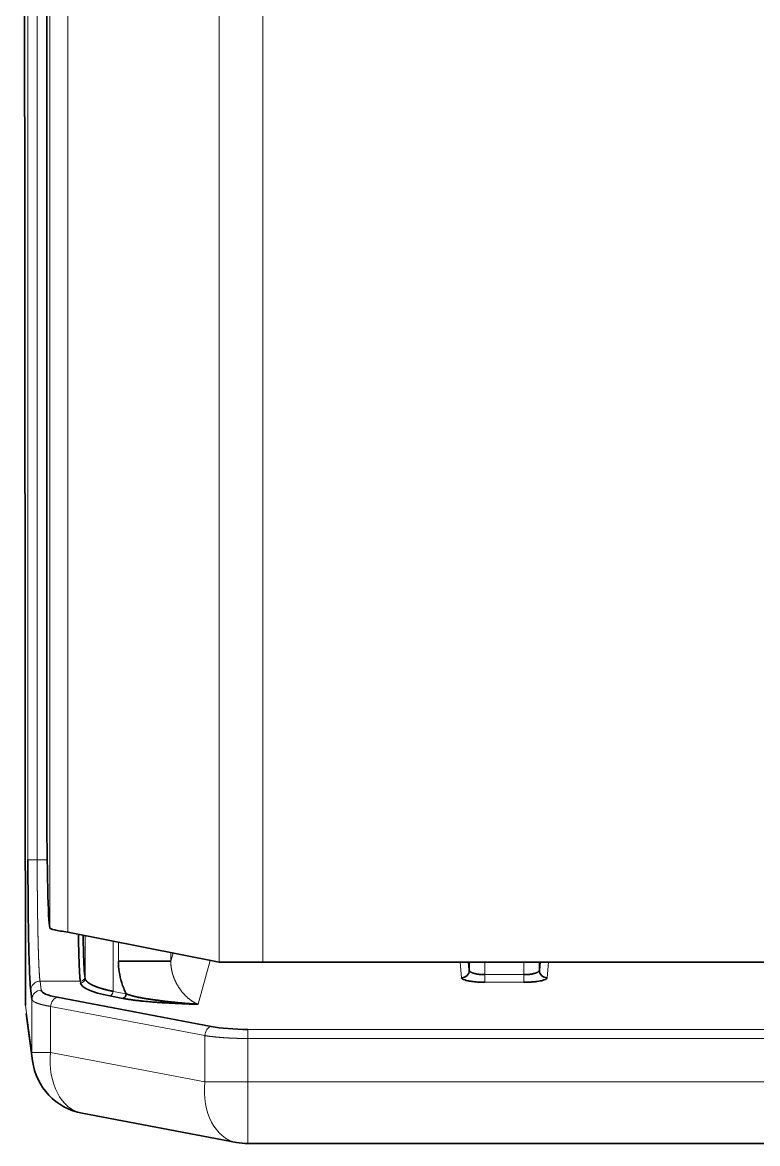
# Model space of a CAD drawing. Header units: inches. Extents: x -1096 to 3103, y -191 to 3207.
# Drawn here: x 1746.36 to 1770.16, y 1488.57 to 1524.86 of the extents above; entities that cross this region are included whole.
import ezdxf

# ---------------------------------------------------------------- set-up
doc = ezdxf.new("R2010")
doc.units = ezdxf.units.IN

msp = doc.modelspace()

# ---------------------------------------------------------------- linework, layer by layer
at = {"lineweight": 13}
for p, q in [((1752.728545, 1670.140586), (1752.728545, 1494.440586)), ((1754.142758, 1670.140586), (1754.142758, 1494.440586)), ((1747.832553, 1669.167484), (1747.832553, 1495.413688)), ((1747.247242, 1669.030787), (1747.247242, 1495.550385)), ((1746.540929, 1664.246018), (1746.54093, 1497.748172)), ((1746.840826, 1497.748172), (1746.840826, 1664.246018)), ((1747.165542, 1497.748172), (1746.840826, 1497.748172)), ((1748.391503, 1495.302881), (1748.391503, 1493.91754)), ((1749.297104, 1493.494978), (1749.297104, 1495.123729)), ((1749.470139, 1495.090308), (1749.470139, 1494.467896)), ((1751.166559, 1494.467896), (1751.166559, 1494.752041)), ((1751.166559, 1494.467896), (1751.239022, 1494.736662)), ((1752.438049, 1494.498309), (1752.054366, 1493.075227)), ((1760.535191, 1494.44059), (1760.580794, 1493.932728)), ((1761.330684, 1494.440664), (1761.33068, 1494.034894)), ((1762.597982, 1494.034894), (1762.597961, 1494.440616)), ((1763.393474, 1494.440597), (1763.347868, 1493.932728)), ((1746.931941, 1493.821663), (1748.234634, 1493.821663)), ((1746.971268, 1493.529738), (1746.931941, 1493.821663)), ((1748.234635, 1493.821663), (1748.241555, 1493.770296)), ((1748.384584, 1493.968907), (1748.391503, 1493.91754)), ((1762.597982, 1494.034894), (1761.33068, 1494.034894)), ((1761.33068, 1493.789487), (1761.33068, 1494.034894)), ((1762.597982, 1494.034894), (1762.597982, 1493.789487)), ((1749.297104, 1493.494978), (1749.720273, 1493.414848)), ((1761.33068, 1493.789487), (1762.597982, 1493.789487)), ((1746.67137, 1493.235249), (1746.67137, 1491.512081)), ((1746.465404, 1493.040985), (1746.67137, 1491.512081)), ((1747.275104, 1491.512081), (1747.275104, 1493.0072)), ((1752.267269, 1492.061899), (1747.275104, 1493.0072)), ((1752.267269, 1492.061899), (1752.267269, 1490.56678)), ((1784.265812, 1492.26264), (1753.66285, 1492.26264)), ((1753.66285, 1491.968152), (1753.66285, 1492.26264)), ((1753.66285, 1490.56678), (1753.66285, 1491.968152)), ((1753.66285, 1491.968152), (1784.265812, 1491.968152)), ((1747.275104, 1491.512081), (1746.67137, 1491.512081)), ((1747.275104, 1491.512081), (1752.267269, 1490.56678)), ((1753.66285, 1490.56678), (1752.267269, 1490.56678)), ((1753.66285, 1490.56678), (1753.66285, 1488.56678)), ((1784.265812, 1490.56678), (1753.66285, 1490.56678))]:
    msp.add_line(p, q, dxfattribs=at)
at = {"lineweight": 35}
for p, q in [((1747.151322, 1664.501036), (1747.151322, 1500.080136)), ((1747.247242, 1495.550385), (1747.235827, 1495.62393)), ((1752.728545, 1494.440586), (1747.832553, 1495.413688)), ((1754.142758, 1494.440586), (1752.728545, 1494.440586)), ((1754.142758, 1494.440586), (1783.785904, 1494.440586)), ((1760.807188, 1494.44059), (1760.830756, 1494.178134)), ((1760.830756, 1494.178134), (1760.830756, 1494.440633)), ((1763.097906, 1494.178134), (1763.097906, 1494.440655)), ((1763.097906, 1494.178134), (1763.121476, 1494.440605)), ((1746.67137, 1493.235249), (1746.632044, 1493.527176)), ((1747.484441, 1493.301688), (1752.476606, 1492.356387)), ((1749.615221, 1493.267677), (1749.192435, 1493.347734)), ((1746.482624, 1492.773967), (1746.68859, 1491.245063)), ((1748.298584, 1489.547001), (1753.290748, 1488.6017)), ((1753.66285, 1488.56678), (1784.265812, 1488.56678))]:
    msp.add_line(p, q, dxfattribs=at)
for centre, start, end in [((1748.670685, 1491.512081), 187.672404, 259.277599), ((1753.66285, 1490.56678), 259.277599, 270)]:
    msp.add_arc(centre, 2, start, end, dxfattribs=at)
for centre, major_axis, ratio, start_param, end_param in [((3905.74459, 4338.313961), (0, -82536.86896511076), 0.026177, 4.745515795968976, 4.74686856330832), ((1747.249489, 1500.080136), (0, -4.500000000000001), 0.021815, 4.712388980384702, 6.143558967020057), ((1760.580794, 1494.178134), (-0.2489980834939553, -0.02235966047008016), 0.981483, 1.482887743343162, 3.050353987845789), ((1763.347868, 1494.178134), (-0.2489980834939549, 0.02235966047008589), 0.981483, 0.0912386657426461, 1.658704910244115), ((1748.72072, 1493.53802), (1.749990673571997, 0), 0.190809, 3.166400932817925, 3.927921149690746), ((1751.483186, 1493.785644), (-3.242628552534752, 0), 0.190809, 0.0248081298723913, 0.7863286483566981), ((1749.615221, 1493.414921), (-0.02790761506547369, -0.147381019881657), 0.691459, 0.2672979347147155, 1.700605551500629), ((1753.666523, 1492.584454), (1.686582341346031, 0), 0.190809, 3.929233007179133, 4.710211195206775)]:
    msp.add_ellipse(centre, major_axis=major_axis, ratio=ratio, start_param=start_param, end_param=end_param, dxfattribs=at)
at = {"lineweight": 13}
for centre, major_axis, ratio, start_param, end_param in [((1748.241555, 1493.91754), (-0.1486571427594338, -0.02002633033287243), 0.981303, 1.43936230019212, 3.005163809054937), ((1746.971268, 1493.235249), (0.2973142855188668, 0.04005266066575003), 0.981303, 1.4393623001065, 3.005163809056314), ((1749.192435, 1493.494978), (0.02790761506547144, 0.1473810198816574), 0.691459, 3.408890588285015, 4.842580910005854), ((1747.484441, 1493.0072), (-0.05581523013094737, -0.2947620397633139), 0.691459, 3.408890588304372, 4.842580836114432), ((1752.476606, 1492.061899), (0.05581523013094287, 0.2947620397633148), 0.691459, 0.2672979346962784, 1.700988256418991), ((1748.670685, 1491.512081), (1.982095236792446, 0.2670177377716669), 0.981303, 3.005163809049673, 3.141592851683996), ((1748.670685, 1491.512081), (0.3721015342062858, 1.965080265088764), 0.691459, 1.700988256417127, 3.141577187389219), ((1753.66285, 1490.56678), (0.3721015342062858, 1.965080265088764), 0.691459, 1.700988256419555, 3.141577187390566)]:
    msp.add_ellipse(centre, major_axis=major_axis, ratio=ratio, start_param=start_param, end_param=end_param, dxfattribs=at)
at = {"lineweight": 35}
msp.add_open_spline([(1746.54092990026, 1497.748171996018), (1746.54094208231, 1497.349833041618), (1746.54368631193, 1496.581990185918), (1746.55628848285, 1495.470281212218), (1746.5764105017, 1494.537977097717), (1746.60258190531, 1493.853234451718), (1746.62180291443, 1493.603698768618), (1746.63204436508, 1493.527176342418)], degree=3, dxfattribs=at)
at = {"lineweight": 13}
for points, knots in [([(1746.84082639157, 1497.748171996003), (1746.805278830484, 1497.748171996001), (1746.728556370231, 1497.748171996024), (1746.621815918508, 1497.748171996006), (1746.555176625028, 1497.748171995996), (1746.541808903339, 1497.748171995991), (1746.540931249642, 1497.748171995985)], [0, 0, 0, 0, 0.2547137184390552, 0.509427436877983, 0.7641411553169107, 1, 1, 1, 1]), ([(1746.84082639157, 1497.748171996018), (1746.840827217136, 1497.738027741868), (1746.840828871015, 1497.717705472673), (1746.840842196455, 1497.687173198908), (1746.840863451396, 1497.656543220416), (1746.840893421948, 1497.625817378215), (1746.840931896429, 1497.594997548992), (1746.84097893184, 1497.564085645206), (1746.841034512834, 1497.533083615284), (1746.841098643544, 1497.501993443776), (1746.841171322859, 1497.470817151523), (1746.841252551078, 1497.439556795812), (1746.841342328124, 1497.408214470528), (1746.841440654016, 1497.376792306303), (1746.841547528751, 1497.345292470658), (1746.841662952331, 1497.313717168133), (1746.841786924756, 1497.282068640429), (1746.841919446028, 1497.250349166522), (1746.842060516146, 1497.218561062791), (1746.842210135113, 1497.186706683127), (1746.842368302927, 1497.154788419043), (1746.842535019591, 1497.122808699775), (1746.842710285104, 1497.090769992374), (1746.842894099468, 1497.058674801802), (1746.843086462684, 1497.026525671008), (1746.843287374752, 1496.994325181007), (1746.843496835671, 1496.962075950947), (1746.843714845445, 1496.929780638173), (1746.843941404073, 1496.897441938281), (1746.844176511555, 1496.865062585168), (1746.844420167893, 1496.832645351067), (1746.844672373086, 1496.800193046587), (1746.844933127137, 1496.767708520735), (1746.845202430045, 1496.735194660934), (1746.845480281811, 1496.702654393032), (1746.845766682435, 1496.67009068131), (1746.846061631918, 1496.637506528467), (1746.846365130261, 1496.604904975612), (1746.846677177465, 1496.572289102242), (1746.84699777353, 1496.539662026205), (1746.847326918456, 1496.507026903667), (1746.847664612244, 1496.474386929058), (1746.848010854895, 1496.441745335018), (1746.84836564641, 1496.409105392331), (1746.848728986788, 1496.376470409844), (1746.84910087603, 1496.343843734389), (1746.849481314138, 1496.311228750684), (1746.849870301111, 1496.278628881229), (1746.85026783695, 1496.246047586196), (1746.850673921655, 1496.213488363299), (1746.851088555228, 1496.180954747667), (1746.851511737668, 1496.148450311696), (1746.851943468977, 1496.115978664894), (1746.852383749153, 1496.083543453722), (1746.852832578199, 1496.051148361412), (1746.853289956115, 1496.018797107788), (1746.853755882901, 1495.986493449062), (1746.854230358557, 1495.954241177633), (1746.854713383084, 1495.922044121866), (1746.855204956483, 1495.889906145861), (1746.855705078754, 1495.857831149216), (1746.856213749897, 1495.825823066767), (1746.856730969913, 1495.793885868331), (1746.857256738802, 1495.762023558429), (1746.857791056565, 1495.730240175993), (1746.858333923203, 1495.698539794074), (1746.858885338715, 1495.666926519523), (1746.859445303102, 1495.635404492671), (1746.860013816365, 1495.603977886994), (1746.860590878503, 1495.572650908759), (1746.861176489518, 1495.541427796669), (1746.86177064941, 1495.510312821482), (1746.862373358179, 1495.47931028563), (1746.862984615826, 1495.448424522816), (1746.863604422351, 1495.417659897603), (1746.864232777754, 1495.387020804985), (1746.864869682036, 1495.356511669951), (1746.865515135196, 1495.32613694703), (1746.866169137237, 1495.295901119827), (1746.866831688158, 1495.26580870054), (1746.867502787959, 1495.23586422947), (1746.86818243664, 1495.206072274512), (1746.868870634202, 1495.176437430634), (1746.869567380646, 1495.146964319343), (1746.870272675972, 1495.117657588134), (1746.87098652018, 1495.088521909927), (1746.871708913271, 1495.059561982493), (1746.872439855244, 1495.030782527856), (1746.8731793461, 1495.002188291691), (1746.87392738584, 1494.973784042704), (1746.874683974464, 1494.945574571992), (1746.875449111973, 1494.917564692398), (1746.876222798365, 1494.889759237842), (1746.877005033643, 1494.862163062645), (1746.877795817805, 1494.834781040832), (1746.878595150854, 1494.807618065423), (1746.879403032788, 1494.780679047712), (1746.880219463608, 1494.753968916523), (1746.881044443315, 1494.727492617458), (1746.881877971908, 1494.701255112127), (1746.882720049389, 1494.675261377364), (1746.883570675757, 1494.649516404427), (1746.884429851013, 1494.62402519818), (1746.885297575157, 1494.598792776269), (1746.886173848188, 1494.573824168266), (1746.887058670109, 1494.54912441482), (1746.887952040919, 1494.524698566772), (1746.888853960617, 1494.500551684264), (1746.889764429205, 1494.476688835835), (1746.890683446683, 1494.453115097497), (1746.891611013051, 1494.429835551795), (1746.892547128309, 1494.406855286858), (1746.893491792457, 1494.384179395423), (1746.894445005497, 1494.361812973859), (1746.895406767428, 1494.339761121162), (1746.896377078249, 1494.31802893794), (1746.897355937963, 1494.296621525386), (1746.898343346568, 1494.275543984231), (1746.899339304066, 1494.25480141368), (1746.900343810455, 1494.234398910341), (1746.901356865738, 1494.214341567132), (1746.902378469913, 1494.194634472172), (1746.903408622982, 1494.175282707663), (1746.904447324944, 1494.156291348752), (1746.905494575799, 1494.137665462381), (1746.906550375548, 1494.119410106118), (1746.907614724192, 1494.10153032698), (1746.90868762173, 1494.084031160233), (1746.909769068162, 1494.066917628187), (1746.91085906349, 1494.050194738966), (1746.911957607712, 1494.033867485272), (1746.913064700829, 1494.017940843131), (1746.914180342842, 1494.002419770626), (1746.915304533751, 1493.987309206615), (1746.916437273556, 1493.97261406943), (1746.917578562257, 1493.9583392556), (1746.918728399853, 1493.944489638395), (1746.919886786349, 1493.931070066996), (1746.921053721732, 1493.918085363257), (1746.92222920605, 1493.905540327388), (1746.923413239118, 1493.893439710223), (1746.92460582164, 1493.881788310525), (1746.925806950974, 1493.870590603983), (1746.927016637014, 1493.859852125886), (1746.928234842713, 1493.849574286615), (1746.929461706805, 1493.839773779548), (1746.930696709769, 1493.83040989697), (1746.931525834859, 1493.824580994178), (1746.93194086395, 1493.821663262876)], [0, 0, 0, 0, 0.0055170284465209, 0.0110524180093196, 0.0166061691171238, 0.0221782821944037, 0.0277687576614474, 0.0333775959343893, 0.03900479742529, 0.04465036254217099, 0.0503142916890789, 0.055996585266122, 0.0616972436695392, 0.0674162672917475, 0.073153656521353, 0.0789094117432672, 0.0846835333386879, 0.0904760216852003, 0.0962868771567729, 0.1021161001238497, 0.1079636909533603, 0.1138296500087723, 0.1197139776501443, 0.1256166742341662, 0.131537740114183, 0.1374771756402651, 0.1434349811592196, 0.1494111570146498, 0.155405703546992, 0.1614186210935457, 0.1674499099885124, 0.1734995705630458, 0.1795676031452754, 0.185654008060359, 0.1917587856304782, 0.1978819361749278, 0.2040234600101296, 0.2101833574496392, 0.2163616288042154, 0.2225582743818484, 0.2287732944877686, 0.2350066894245117, 0.2412584594919247, 0.2475286049872006, 0.2538171262049364, 0.2601240234371198, 0.2664492969731929, 0.2727929471000757, 0.2791549741021759, 0.2855353782614468, 0.2919341598573862, 0.2983513191670969, 0.3047868564652712, 0.3112407720242753, 0.3177130661141057, 0.3242037390024932, 0.3307127909548561, 0.3372402222343758, 0.3437860331020039, 0.3503502238164876, 0.3569327946343916, 0.3635337458101241, 0.3701530775959693, 0.3767907902421023, 0.38344688399661, 0.3901213591055133, 0.3968142158128163, 0.4035254543604739, 0.4102550749884723, 0.4170030779348221, 0.4237694634355602, 0.4305542317248278, 0.4373573830348247, 0.4441789175958775, 0.4510188356364502, 0.45787713738314, 0.464753823060724, 0.4716488928921793, 0.4785623470986736, 0.4854941858996167, 0.4924444095126604, 0.4994130181537252, 0.5064000120370152, 0.5134053913750305, 0.5204291563785891, 0.5274713072568666, 0.534531844217368, 0.5416107674659829, 0.5487080772069821, 0.5558237736430469, 0.5629578569752802, 0.57011032740322, 0.5772811851248528, 0.5844704303366427, 0.5916780632335349, 0.5989040840089727, 0.6061484928549176, 0.6134112899618552, 0.6206924755188288, 0.6279920497134339, 0.635310012731834, 0.6426463647587881, 0.6500011059776623, 0.6573742365704239, 0.6647657567176875, 0.6721756665986981, 0.6796039663913682, 0.6870506562722677, 0.6945157364166668, 0.7019992069985135, 0.7095010681904795, 0.7170213201639482, 0.7245599630890445, 0.7321169971346343, 0.7396924224683417, 0.7472862392565672, 0.7548984476644854, 0.7625290478560722, 0.7701780399941074, 0.7778454242401788, 0.7855312007547093, 0.7932353696969697, 0.8009579312250654, 0.8086988854959755, 0.8164582326655396, 0.8242359728884959, 0.8320321063184565, 0.8398466331079494, 0.8476795534084155, 0.8555308673702137, 0.8634005751426487, 0.8712886768739533, 0.8791951727113284, 0.8871200628009266, 0.8950633472878807, 0.903025026316304, 0.9110051000293004, 0.9190035685689736, 0.9270204320764468, 0.9350556906918468, 0.9431093445543411, 0.9511813938021264, 0.9592718385724504, 0.9673806790016121, 0.9755079152249736, 0.9836535473769698, 0.9918175755911118, 1, 1, 1, 1]), ([(1751.166559115325, 1494.467896217017), (1751.166535432847, 1494.464072781739), (1751.166487815481, 1494.456385160238), (1751.166551736543, 1494.444843212482), (1751.166715112082, 1494.433219562215), (1751.166989013659, 1494.421518975271), (1751.167371811232, 1494.409741845701), (1751.167865319089, 1494.397889789013), (1751.168470397269, 1494.385964118715), (1751.169188149438, 1494.373966261481), (1751.170019595826, 1494.361897644071), (1751.170965761771, 1494.349759724201), (1751.172027652967, 1494.337553982162), (1751.173206261586, 1494.325281923122), (1751.174502563984, 1494.31294507651), (1751.175917520684, 1494.300544996168), (1751.177452075744, 1494.288083260289), (1751.179107156281, 1494.275561471394), (1751.180883671946, 1494.262981256287), (1751.182782514411, 1494.250344265999), (1751.184804556847, 1494.23765217572), (1751.186950653398, 1494.224906684726), (1751.189221638656, 1494.212109516285), (1751.191618327128, 1494.199262417563), (1751.194141512703, 1494.18636715951), (1751.196791968119, 1494.173425536741), (1751.199570444417, 1494.160439367403), (1751.202477670411, 1494.147410493031), (1751.205514352135, 1494.134340778398), (1751.208681172304, 1494.121232111349), (1751.211978789768, 1494.108086402625), (1751.215407838961, 1494.094905585677), (1751.218968929351, 1494.08169161647), (1751.222662644894, 1494.068446473276), (1751.226489543478, 1494.055172156453), (1751.23045015637, 1494.041870688217), (1751.234544987666, 1494.028544112397), (1751.238774513735, 1494.015194494188), (1751.243139182663, 1494.001823919882), (1751.247639413702, 1493.988434496598), (1751.252275596712, 1493.975028351987), (1751.25704809161, 1493.961607633944), (1751.261957227811, 1493.94817451029), (1751.26700330368, 1493.93473116845), (1751.272186585978, 1493.921279815126), (1751.277507309308, 1493.907822675942), (1751.282965675567, 1493.894361995092), (1751.288561853397, 1493.880900034969), (1751.294295977636, 1493.867439075779), (1751.30016814878, 1493.853981415143), (1751.306178432411, 1493.840529367717), (1751.312326858765, 1493.827085264676), (1751.318613421791, 1493.813651453617), (1751.325038080131, 1493.800230296851), (1751.331600750863, 1493.786824175742), (1751.338301330643, 1493.773435472042), (1751.345139613079, 1493.760066636356), (1751.352115599327, 1493.746719926361), (1751.359228318698, 1493.733398396346), (1751.374873597355, 1493.704713311034), (1751.400476822789, 1493.660310640077), (1751.437892301484, 1493.600958129132), (1751.479814172863, 1493.540347476249), (1751.526454460667, 1493.479100052171), (1751.578002378855, 1493.417884827486), (1751.622374770436, 1493.370417563082), (1751.657723986916, 1493.335434642057), (1751.682369989051, 1493.312238120059), (1751.707380110883, 1493.289840378879), (1751.732738741347, 1493.268248623473), (1751.758417347284, 1493.247474290031), (1751.784390479349, 1493.227526701324), (1751.810631502886, 1493.208414756556), (1751.837113774846, 1493.190146478726), (1751.863810361268, 1493.172729082481), (1751.890694134889, 1493.156169112558), (1751.917737816534, 1493.140471780366), (1751.944913860995, 1493.125643449662), (1751.972195024029, 1493.111682304325), (1751.999552355113, 1493.098613246911), (1752.026962829382, 1493.086357308684), (1752.045226196156, 1493.078938831564), (1752.05436555486, 1493.075226475333)], [0, 0, 0, 0, 0.0043116167331399, 0.0086691875484225, 0.0130741781112658, 0.0175280072726702, 0.0220320477288519, 0.0265876267868979, 0.0311960272218361, 0.0358584882108841, 0.0405762063320983, 0.045350336615093, 0.0501819936328675, 0.0550722526246482, 0.0600221506403944, 0.0650326876990702, 0.0701048279531042, 0.0752395008528138, 0.0804376023050243, 0.0856999958210575, 0.0910275136499976, 0.0964209578934321, 0.1018811015990567, 0.1074086898303014, 0.1130044407103674, 0.1186690464387576, 0.1244031742794419, 0.1302074675195818, 0.136082546398202, 0.1420290090047618, 0.1480474321471404, 0.1541383721893915, 0.1603023658594023, 0.1665399310268094, 0.1728515674516151, 0.1792377575041989, 0.1856989668572803, 0.1922356451504253, 0.1988482266281065, 0.2055371307518862, 0.2123027627875431, 0.2191455143681333, 0.2260657640335675, 0.2330638777477542, 0.2401402093940048, 0.247295101249588, 0.254528884440168, 0.2618418793750428, 0.2692343961638258, 0.2767067350154112, 0.2842591866199433, 0.291892032514502, 0.2996055454331642, 0.3073999896422046, 0.3152756212609355, 0.3232326885689972, 0.3312714323004662, 0.3393920859256468, 0.3475948759207755, 0.3558800220264483, 0.3930152087114516, 0.4335529747317714, 0.4775082636164913, 0.5248927794895359, 0.5757158512856977, 0.6299850287134714, 0.652817358457973, 0.6756887384727795, 0.6985991899308028, 0.7215487338968181, 0.7445373913281321, 0.7675651830752707, 0.7906321298826302, 0.8137382523891559, 0.8368835711289839, 0.8600681065321061, 0.8832918789250241, 0.9065549085313848, 0.9298572154726086, 0.9531988197685666, 0.9765797413381656, 1, 1, 1, 1]), ([(1746.632045748556, 1493.527176341458), (1746.632227693958, 1493.559866197796), (1746.644295264972, 1493.632807364105), (1746.710449518213, 1493.737862467211), (1746.818330543204, 1493.808098665828), (1746.896020640491, 1493.821487083953), (1746.931940863951, 1493.821663262209)], [0, 0, 0, 0, 0.2358590758321037, 0.4905727172234722, 0.7452863586148407, 1, 1, 1, 1]), ([(1748.234634141125, 1493.821720312008), (1748.254056888696, 1493.822037763703), (1748.273428222501, 1493.82610277243), (1748.309212173249, 1493.841129060326), (1748.325611331781, 1493.852084690294), (1748.35300629991, 1493.879266230142), (1748.363991806134, 1493.895481919382), (1748.378919257411, 1493.930772987068), (1748.382855588037, 1493.94983509505), (1748.38297433462, 1493.968908891569)], [0, 0, 0, 0, 0.25, 0.25, 0.5, 0.5, 0.75, 0.75, 1, 1, 1, 1]), ([(1747.275104140889, 1493.007199954418), (1747.26999596907, 1493.008028373424), (1747.259694509181, 1493.009699015186), (1747.244328839829, 1493.012273769143), (1747.228875891896, 1493.014924805715), (1747.213361405375, 1493.017655753808), (1747.197791757525, 1493.020465617777), (1747.182179020763, 1493.023354671366), (1747.166534088992, 1493.026322839977), (1747.150868567315, 1493.029370144531), (1747.135194257234, 1493.03249657973), (1747.119523300958, 1493.035702147439), (1747.103868144679, 1493.038986847536), (1747.088241551098, 1493.042350680423), (1747.072656598075, 1493.045793646338), (1747.057126680678, 1493.049315745544), (1747.041665511866, 1493.052916978282), (1747.026287123105, 1493.05659734478), (1747.011005864522, 1493.060356845254), (1746.995836404686, 1493.064195479913), (1746.980793729981, 1493.068113248949), (1746.965893143527, 1493.072110152551), (1746.951150263672, 1493.076186190893), (1746.93658102199, 1493.080341364145), (1746.922201660804, 1493.084575672466), (1746.908028730186, 1493.088889116008), (1746.89407908443, 1493.093281694916), (1746.880369877974, 1493.097753409329), (1746.866918560742, 1493.102304259378), (1746.853742872898, 1493.10693424519), (1746.840860838989, 1493.111643366885), (1746.828290761444, 1493.116431624578), (1746.816051213428, 1493.121299018378), (1746.804161031017, 1493.126245548391), (1746.792639304675, 1493.131271214717), (1746.781505370021, 1493.136376017452), (1746.770778797861, 1493.141559956689), (1746.760479383461, 1493.146823032516), (1746.750627135051, 1493.152165245017), (1746.741242261527, 1493.157586594274), (1746.732345159396, 1493.163087080364), (1746.72395639867, 1493.168666703361), (1746.716096708774, 1493.174325463347), (1746.708786960327, 1493.180063360348), (1746.702048158423, 1493.185880394592), (1746.695901388129, 1493.191776565533), (1746.690367936674, 1493.19775187554), (1746.685468742194, 1493.203806315932), (1746.681226387846, 1493.209939919853), (1746.677657455557, 1493.216152562114), (1746.674801365438, 1493.222444716795), (1746.672611125188, 1493.228814590063), (1746.671785242374, 1493.233097901505), (1746.671370410619, 1493.235249361217)], [0, 0, 0, 0, 0.0138343683404793, 0.0278992554656466, 0.0421947017052738, 0.0567207454619139, 0.0714774233309808, 0.0864647702116033, 0.1016828194090999, 0.1171316027298833, 0.1328111505693497, 0.1487214919935065, 0.1648626548147015, 0.1812346656621192, 0.1978375500473097, 0.2146713324253423, 0.2317360362517379, 0.2490316840356759, 0.2665582973896941, 0.2843158970761802, 0.3023045030508379, 0.3205241345034781, 0.3389748098962331, 0.3576565469993793, 0.3765693629250417, 0.3957132741588438, 0.4150882965896228, 0.4346944455375214, 0.4545317357803226, 0.4746001815783374, 0.4948997966978774, 0.5154305944333728, 0.536192587628306, 0.5571857886949931, 0.5784102096332068, 0.5998658620479574, 0.6215527571661728, 0.6434709058525688, 0.6656203186247214, 0.6880010056672851, 0.7106129768455671, 0.7334562417183561, 0.7565308095501361, 0.7798366893226858, 0.8033738897461192, 0.8271424192693891, 0.8511422860902771, 0.8753734981648883, 0.8998360632167688, 0.9245299887454954, 0.9494552820349592, 0.9746119501612228, 1, 1, 1, 1]), ([(1753.66284994563, 1491.968151981917), (1753.655283586917, 1491.968160751178), (1753.640143611402, 1491.968178298111), (1753.617425775521, 1491.968258654183), (1753.594692142119, 1491.96837856227), (1753.571945674098, 1491.968541912222), (1753.549189347036, 1491.968747660251), (1753.526426152669, 1491.968996086441), (1753.503659097499, 1491.969287115634), (1753.480891202707, 1491.969620767997), (1753.458125503709, 1491.969997038115), (1753.435365049796, 1491.970415927442), (1753.412612903757, 1491.970877435584), (1753.389872141486, 1491.971381562648), (1753.367145851594, 1491.971928308601), (1753.344437135015, 1491.972517673453), (1753.321749104599, 1491.973149657198), (1753.299084884714, 1491.973824259837), (1753.276447610825, 1491.974541481368), (1753.253840429087, 1491.975301321791), (1753.231266495915, 1491.976103781103), (1753.208728977565, 1491.976948859304), (1753.186231049697, 1491.977836556393), (1753.163775896942, 1491.978766872369), (1753.141366712462, 1491.979739807231), (1753.1190066975, 1491.980755360977), (1753.096699060933, 1491.981813533606), (1753.074447018815, 1491.982914325118), (1753.052253793918, 1491.984057735511), (1753.030122615266, 1491.985243764785), (1753.008056717666, 1491.986472412937), (1752.986059341236, 1491.987743679968), (1752.964133730924, 1491.989057565875), (1752.942283136026, 1491.990414070659), (1752.9205108097, 1491.991813194317), (1752.898820008474, 1491.993254936849), (1752.877213991748, 1491.994739298254), (1752.855696021295, 1491.996266278531), (1752.83426936076, 1491.997835877679), (1752.812937275145, 1491.999448095696), (1752.791703030301, 1492.001102932582), (1752.770569892412, 1492.002800388336), (1752.74954112747, 1492.004540462956), (1752.728620000754, 1492.006323156442), (1752.707809776302, 1492.008148468792), (1752.687113716378, 1492.010016400006), (1752.666535080933, 1492.011926950083), (1752.646077127073, 1492.013880119022), (1752.625743108506, 1492.015875906821), (1752.605536275007, 1492.01791431348), (1752.585459871859, 1492.019995338998), (1752.565517139302, 1492.022118983373), (1752.545711311981, 1492.024285246605), (1752.526045618379, 1492.026494128694), (1752.506523280258, 1492.028745629636), (1752.487147512104, 1492.031039749435), (1752.467921520504, 1492.03337648808), (1752.44884850378, 1492.035755845598), (1752.429931650634, 1492.038177821893), (1752.411174142513, 1492.040642417315), (1752.39257914201, 1492.04314963055), (1752.37414983348, 1492.04569946651), (1752.355889268456, 1492.048291906824), (1752.337800940716, 1492.050927020166), (1752.319886633844, 1492.053604549816), (1752.302154464514, 1492.056325455422), (1752.284588812798, 1492.059086149684), (1752.273044383612, 1492.0609610556), (1752.267269025949, 1492.061899019017)], [0, 0, 0, 0, 0.0146603988945076, 0.0293348608896052, 0.0440234374364642, 0.05872617983808401, 0.0734431392493132, 0.0881743666768945, 0.102919912979496, 0.1176798288677795, 0.1324541649044309, 0.1472429715042333, 0.1620462989341226, 0.1768641973132502, 0.1916967166130679, 0.2065439066573896, 0.2214058171224866, 0.2362824975371573, 0.2511739972828249, 0.2660803655936393, 0.2810016515565653, 0.2959379041114799, 0.3108891720513001, 0.3258555040220787, 0.3408369485231169, 0.3558335539071029, 0.3708453683802215, 0.3858724400022824, 0.4009148166868587, 0.4159725462014119, 0.4310456761674573, 0.4461342540606725, 0.4612383272110762, 0.476357942803167, 0.4914931478760682, 0.5066439893237179, 0.5218105138949927, 0.5369927681939044, 0.5521907986797621, 0.5674046516673337, 0.5826343733270503, 0.5978800096851502, 0.6131416066238918, 0.6284192098817337, 0.6437128650535167, 0.6590226175906687, 0.6743485128013992, 0.6896905958508989, 0.7050489117615395, 0.7204235054130905, 0.7358144215429016, 0.7512217047461742, 0.7666453994761009, 0.7820855500441468, 0.7975422006202451, 0.8130153952330065, 0.8285051777699943, 0.8440115919778993, 0.8595346814628103, 0.8750744896904323, 0.8906310599863249, 0.9062044355361664, 0.9217946593859628, 0.9374017744423132, 0.9530258234726751, 0.9686668491055506, 0.9843248938308384, 1, 1, 1, 1])]:
    msp.add_open_spline(points, degree=3, knots=knots, dxfattribs=at)
at = {"lineweight": 35}
for points, knots in [([(1747.832552902403, 1495.413687753223), (1747.652546029723, 1495.43647426578), (1747.507430075289, 1495.459253442403), (1747.307502103946, 1495.504819131584), (1747.252797931214, 1495.527598379116), (1747.247242642209, 1495.550384820764)], [0, 0, 0, 0, 0.5, 0.5, 1, 1, 1, 1]), ([(1748.23463404204, 1493.821663161953), (1748.234359311168, 1493.823769235752), (1748.233810283773, 1493.827978053641), (1748.232991037746, 1493.834618186635), (1748.232175764339, 1493.841489382199), (1748.231364723908, 1493.848613784233), (1748.230557846858, 1493.855983318314), (1748.229755151792, 1493.863597974305), (1748.228956633737, 1493.871455573305), (1748.228162294021, 1493.87955450342), (1748.227372132291, 1493.887892988818), (1748.22658614864, 1493.89646928547), (1748.225804343044, 1493.905281629179), (1748.225026715509, 1493.914328249825), (1748.224253266033, 1493.923607367902), (1748.223483994616, 1493.93311719579), (1748.222718901259, 1493.94285593776), (1748.221957985962, 1493.952821790311), (1748.221201248724, 1493.963012942423), (1748.220448689546, 1493.973427575824), (1748.219700308427, 1493.984063865251), (1748.218956105367, 1493.994919978717), (1748.218216080367, 1494.005994077767), (1748.217480233426, 1494.017284317738), (1748.216748564544, 1494.028788848016), (1748.216021073722, 1494.040505812287), (1748.215297760958, 1494.052433348794), (1748.214578626254, 1494.064569590586), (1748.213863669608, 1494.076912665764), (1748.213152891022, 1494.089460697733), (1748.212446290495, 1494.102211805444), (1748.211743868027, 1494.115164103636), (1748.211045623617, 1494.12831570308), (1748.210351557267, 1494.141664710814), (1748.209661668975, 1494.155209230387), (1748.208975958742, 1494.168947362084), (1748.208294426568, 1494.182877203169), (1748.207617072453, 1494.19699684811), (1748.206943896396, 1494.211304388809), (1748.206274898398, 1494.225797914831), (1748.205610078459, 1494.240475513628), (1748.204949436578, 1494.25533527076), (1748.204292972755, 1494.270375270117), (1748.203640686991, 1494.285593594142), (1748.202992579286, 1494.300988324038), (1748.202348649638, 1494.316557539994), (1748.20170889805, 1494.332299321388), (1748.201073324519, 1494.348211747003), (1748.200441929047, 1494.364292895235), (1748.199814711632, 1494.380540844295), (1748.199191672276, 1494.396953672419), (1748.198572810978, 1494.413529458065), (1748.197958127738, 1494.430266280116), (1748.197347622556, 1494.447162218077), (1748.196741295432, 1494.46421535227), (1748.196139146366, 1494.481423764028), (1748.195541175357, 1494.498785535886), (1748.194947382407, 1494.516298751773), (1748.194357767514, 1494.533961497193), (1748.193772330679, 1494.551771859418), (1748.193191071902, 1494.569727927664), (1748.192613991182, 1494.587827793274), (1748.19204108852, 1494.6060695499), (1748.191472363915, 1494.624451293675), (1748.190907817368, 1494.642971123388), (1748.190347448878, 1494.661627140659), (1748.189791258446, 1494.680417450107), (1748.18923924607, 1494.699340159517), (1748.188691411753, 1494.71839338001), (1748.188147755492, 1494.7375752262), (1748.187608277288, 1494.756883816362), (1748.187072977142, 1494.776317272589), (1748.186541855052, 1494.795873720949), (1748.18601491102, 1494.81555129164), (1748.185492145044, 1494.835348119144), (1748.184973557125, 1494.855262342378), (1748.184459147264, 1494.875292104841), (1748.183948915458, 1494.895435554767), (1748.18344286171, 1494.915690845259), (1748.182940986018, 1494.936056134443), (1748.182443288383, 1494.9565295856), (1748.181949768805, 1494.97710936731), (1748.181460427282, 1494.997793653586), (1748.180975263816, 1495.018580624008), (1748.180494278407, 1495.039468463856), (1748.180017471054, 1495.060455364241), (1748.179544841757, 1495.08153952223), (1748.179076390517, 1495.102719140978), (1748.178612117332, 1495.123992429846), (1748.178152022203, 1495.145357604526), (1748.177696105131, 1495.166812887161), (1748.177244366115, 1495.188356506463), (1748.176796805154, 1495.209986697828), (1748.176353422249, 1495.231701703452), (1748.1759142174, 1495.25349977244), (1748.175479190606, 1495.275379160919), (1748.175048341869, 1495.297338132144), (1748.174695235002, 1495.315575509059), (1748.174485856753, 1495.326496542471), (1748.174417995492, 1495.330047490479)], [0, 0, 0, 0, 0.0112106915014651, 0.0224036588749486, 0.0335789022070132, 0.0447364215846719, 0.055876217095332, 0.0669982888268388, 0.0781026368674479, 0.0891892613058388, 0.1002581622311356, 0.1113093397328846, 0.1223427939010665, 0.1333585248261011, 0.1443565325988433, 0.1553368173106016, 0.1662993790531183, 0.177244217918591, 0.1881713339996655, 0.1990807273894512, 0.2099723981815081, 0.2208463464698459, 0.2317025723489533, 0.2425410759137826, 0.2533618572597514, 0.2641649164827563, 0.2749502536791631, 0.2857178689458101, 0.2964677623800426, 0.3071999340796598, 0.3179143841429678, 0.3286111126687619, 0.3392901197563287, 0.3499514055054542, 0.3605949700164274, 0.3712208133900417, 0.3818289357275891, 0.3924193371308968, 0.4029920177022827, 0.4135469775445904, 0.4240842167611898, 0.4346037354559798, 0.4451055337333714, 0.4555896116983179, 0.4660559694563186, 0.4765046071133983, 0.4869355247761302, 0.4973487225516237, 0.5077442005475704, 0.5181219588721822, 0.5284819976342355, 0.5388243169430909, 0.5491489169086533, 0.5594557976414034, 0.5697449592523961, 0.5800164018532727, 0.5902701255562273, 0.6005061304740756, 0.6107244167202087, 0.6209249844085974, 0.6311078336538428, 0.6412729645711078, 0.6514203772761923, 0.6615500718854963, 0.6716620485160422, 0.6817563072854492, 0.6918328483119914, 0.7018916717145359, 0.7119327776126195, 0.721956166126389, 0.7319618373766404, 0.74194979148482, 0.7519200285730022, 0.7618725487639639, 0.7718073521810963, 0.7817244389484631, 0.7916238091908189, 0.8015054630335623, 0.8113694006028084, 0.8212156220253116, 0.8310441274285516, 0.8408549169406752, 0.850647990690552, 0.8604233488077387, 0.8701809914224964, 0.8799209186658258, 0.8896431306694068, 0.8993476275656805, 0.9090344094877928, 0.9187034765696488, 0.9283548289458576, 0.937988466751824, 0.9476043901236436, 0.9572025991982273, 0.9667830941132072, 0.9763458750070079, 0.9858909420187985, 0.9954182952885716, 1, 1, 1, 1]), ([(1748.382974332933, 1493.968909210878), (1748.37740661031, 1494.011264563108), (1748.371942422145, 1494.072345899344), (1748.361382291735, 1494.230160255522), (1748.356286503776, 1494.326890972663), (1748.346613798643, 1494.553147631344), (1748.342037022803, 1494.682670270077), (1748.33353763735, 1494.970684987966), (1748.329615151942, 1495.12917286188), (1748.325982222832, 1495.304411469243), (1748.325886993312, 1495.309027370416), (1748.325792045496, 1495.313652067654)], [0, 0, 0, 0, 0.2483238142289243, 0.2483238142289243, 0.4966476284578486, 0.4966476284578486, 0.744971442686773, 0.744971442686773, 0.9932952569156972, 0.9932952569156972, 1, 1, 1, 1]), ([(1751.166559115326, 1494.467896217017), (1751.162587684906, 1494.467896217015), (1751.13680298269, 1494.467896217012), (1751.022452057342, 1494.467896217044), (1750.819510515857, 1494.467896217032), (1750.538867456637, 1494.467896217027), (1750.219334565878, 1494.467896217041), (1749.911505133809, 1494.467896217018), (1749.653537420675, 1494.467896217016), (1749.524489511452, 1494.467896217036), (1749.470139120758, 1494.467896217058)], [0, 0, 0, 0, 0.1249638759967817, 0.2499778968430789, 0.3749919176892761, 0.5000059385355734, 0.6250199593817707, 0.7500339802280678, 0.8750480010742651, 1, 1, 1, 1]), ([(1749.720052390106, 1493.414587023544), (1749.719998285854, 1493.414698165368), (1749.719944181602, 1493.414809307193), (1749.66185022802, 1493.534146840617), (1749.56802208749, 1493.773036085017), (1749.48638972388, 1494.132975737317), (1749.47013910419, 1494.357864333717), (1749.47013912076, 1494.467896217017)], [0, 0, 0, 0, 0.0003106339647281, 0.0003106339647281, 0.3335404226431188, 0.6667702113216094, 1, 1, 1, 1]), ([(1748.391503403503, 1493.917540475617), (1748.391773179733, 1493.915634942495), (1748.392311557503, 1493.911832173542), (1748.393447353722, 1493.906151129437), (1748.394817400976, 1493.900502802205), (1748.396441869593, 1493.894887947461), (1748.398311007557, 1493.889306364065), (1748.400423023595, 1493.883758105555), (1748.402774004333, 1493.878243157676), (1748.405360599261, 1493.872761524221), (1748.40817930717, 1493.867313204175), (1748.411226667153, 1493.861898197807), (1748.414499208827, 1493.856516505042), (1748.41799346661, 1493.851168125897), (1748.421705976938, 1493.845853060363), (1748.425633279996, 1493.840571308439), (1748.429771920228, 1493.835322870123), (1748.434118447148, 1493.830107745411), (1748.438669416056, 1493.824925934302), (1748.443421388753, 1493.819777436791), (1748.448370934236, 1493.814662252877), (1748.453514629386, 1493.809580382555), (1748.458849059624, 1493.804531825824), (1748.464370819565, 1493.799516582679), (1748.470076513651, 1493.794534653118), (1748.475962756767, 1493.789586037139), (1748.482026174844, 1493.784670734736), (1748.488263405445, 1493.779788745908), (1748.494671098336, 1493.77494007065), (1748.501245916043, 1493.770124708959), (1748.507984534392, 1493.765342660831), (1748.514883643035, 1493.760593926264), (1748.52193994596, 1493.755878505254), (1748.529150161991, 1493.751196397795), (1748.536511025268, 1493.746547603886), (1748.544019285714, 1493.741932123521), (1748.551671709492, 1493.737349956698), (1748.55946507944, 1493.732801103411), (1748.5673961955, 1493.728285563657), (1748.575461875131, 1493.723803337431), (1748.583658953704, 1493.719354424729), (1748.591984284889, 1493.714938825547), (1748.600434741029, 1493.71055653988), (1748.609007213495, 1493.706207567724), (1748.617698613034, 1493.701891909073), (1748.626505870102, 1493.697609563924), (1748.635425935187, 1493.693360532271), (1748.644455779111, 1493.689144814109), (1748.653592393335, 1493.684962409433), (1748.662832790232, 1493.680813318237), (1748.67217400337, 1493.676697540518), (1748.681613087766, 1493.672615076268), (1748.691147120134, 1493.668565925483), (1748.700773199127, 1493.664550088156), (1748.71048844556, 1493.660567564282), (1748.720290002625, 1493.656618353856), (1748.730175036097, 1493.65270245687), (1748.740140734526, 1493.648819873318), (1748.750184309422, 1493.644970603195), (1748.760302995423, 1493.641154646494), (1748.770494050464, 1493.637372003207), (1748.780754755925, 1493.633622673329), (1748.791082416774, 1493.629906656852), (1748.801474361703, 1493.626223953769), (1748.811927943246, 1493.622574564072), (1748.822440537899, 1493.618958487755), (1748.833009546222, 1493.615375724809), (1748.843632392932, 1493.611826275227), (1748.854306526996, 1493.608310139), (1748.865029421708, 1493.604827316121), (1748.875798574755, 1493.601377806581), (1748.886611508282, 1493.59796161037), (1748.897465768945, 1493.594578727482), (1748.908358927957, 1493.591229157905), (1748.919288581123, 1493.587912901631), (1748.930252348874, 1493.584629958651), (1748.941247876287, 1493.581380328955), (1748.952272833099, 1493.578164012531), (1748.963324913718, 1493.574981009371), (1748.974401837221, 1493.571831319464), (1748.985501347352, 1493.568714942798), (1748.996621212504, 1493.565631879363), (1749.007759225705, 1493.562582129147), (1749.018913204587, 1493.559565692138), (1749.030080991361, 1493.556582568326), (1749.041260452771, 1493.553632757696), (1749.052449480058, 1493.550716260236), (1749.063645988906, 1493.547833075934), (1749.074847919383, 1493.544983204776), (1749.086053235891, 1493.542166646748), (1749.097259927089, 1493.539383401836), (1749.108466005827, 1493.536633470026), (1749.119669509068, 1493.533916851302), (1749.130868497807, 1493.531233545649), (1749.142061056987, 1493.528583553052), (1749.153245295403, 1493.525966873493), (1749.164419345613, 1493.523383506958), (1749.175581363823, 1493.520833453426), (1749.186729529845, 1493.51831671289), (1749.197862046748, 1493.515833285289), (1749.208977141646, 1493.513383170764), (1749.22007306226, 1493.510966368709), (1749.231148089043, 1493.508582881268), (1749.242200489901, 1493.506232700434), (1749.253228686632, 1493.503915855651), (1749.26423064038, 1493.501632238208), (1749.275206117789, 1493.499382248973), (1749.286148332327, 1493.497164409411), (1749.293461854546, 1493.495705085019), (1749.297103998906, 1493.494978339417)], [0, 0, 0, 0, 0.0121455408872674, 0.0242381962600882, 0.0362779672265693, 0.0482648549096035, 0.0601988604470583, 0.072079984992095, 0.0839082297134248, 0.0956835957955788, 0.1074060844391915, 0.1190756968613155, 0.1306924342956844, 0.142256297993062, 0.1537672892214993, 0.1652254092667056, 0.1766306594323386, 0.1879830410403626, 0.199282555431368, 0.2105292039649395, 0.221722988019995, 0.2328639089951767, 0.243951968309208, 0.2549871674012713, 0.2659695077314273, 0.2768989907809884, 0.2877756180529534, 0.2985993910724219, 0.3093703113870195, 0.3200883805673581, 0.3307536002074596, 0.3413659719252635, 0.3519254973630848, 0.3624321781880747, 0.3728860160927728, 0.3832870127955947, 0.3936351700413508, 0.4039304896018052, 0.4141729732762208, 0.4243626228919301, 0.4344994403049291, 0.4445834274004464, 0.4546145860936083, 0.4645929183300107, 0.4745184260864203, 0.484391111371389, 0.4942109762259885, 0.503978022724475, 0.5136922529750179, 0.5233536691204539, 0.5329622733390221, 0.5425180678451655, 0.5520210548903285, 0.5614712367637793, 0.570868615793448, 0.5802131943468279, 0.5895049748318436, 0.5987439596977726, 0.6079301514362309, 0.6170635525820839, 0.6261441657145395, 0.6351719934580765, 0.644147038483603, 0.6530693035094897, 0.6619387913027263, 0.6707555046800652, 0.6795194465092421, 0.6882306197101734, 0.6968890272562499, 0.7054946721756511, 0.7140475575526634, 0.7225476865290915, 0.7309950623056959, 0.7393896881436445, 0.7477315673660623, 0.7560207033596018, 0.7642570995760417, 0.7724407595339958, 0.7805716868206093, 0.788649885093361, 0.7966753580819089, 0.8046481095899841, 0.8125681434973586, 0.8204354637618809, 0.8282500744215687, 0.8360119795968065, 0.8437211834925442, 0.8513776904006546, 0.8589815047023336, 0.8665326308705664, 0.8740310734727045, 0.8814768371731477, 0.8888699267360783, 0.8962103470283136, 0.9034981030222862, 0.9107331997990804, 0.9179156425516328, 0.9250454365880107, 0.932122587334814, 0.9391471003407506, 0.9461189812802736, 0.9530382359574148, 0.959904870309732, 0.9667188904124226, 0.97348030248259, 0.9801891128836766, 0.9868453281300708, 0.9934489548918992, 1, 1, 1, 1]), ([(1760.580793935551, 1493.932727692815), (1760.58100080329, 1493.931691938049), (1760.581434885654, 1493.929518554806), (1760.582499476953, 1493.926110155025), (1760.584034160885, 1493.922404299863), (1760.586186310047, 1493.918407541679), (1760.589076436734, 1493.914127323327), (1760.592841359482, 1493.909572503052), (1760.597624959062, 1493.904753297287), (1760.607407158325, 1493.896395556592), (1760.622114887144, 1493.887016786995), (1760.658510107205, 1493.869351307871), (1760.715421509163, 1493.85032444923), (1760.787215987093, 1493.834375514693), (1760.839890231556, 1493.824956210495), (1760.885698706664, 1493.817707794746), (1760.957167566271, 1493.808419685775), (1761.045525817811, 1493.799930508946), (1761.136242017051, 1493.794098468822), (1761.211704192156, 1493.79109052339), (1761.268876172051, 1493.789862473533), (1761.306463667096, 1493.789521521237), (1761.324865606463, 1493.789495109016), (1761.330679706918, 1493.789486764064)], [0, 0, 0, 0, 0.0138715711637998, 0.0291075081737345, 0.0456944468731169, 0.0636198009090318, 0.0828721074968882, 0.1034413292156519, 0.1253191039972086, 0.1484989358664698, 0.2180388901889095, 0.2560267860801494, 0.4025338053894669, 0.5084296590968321, 0.536200462460559, 0.5868078478280246, 0.6602083827228988, 0.7565316917731091, 0.8383885661158903, 0.9039561108034592, 0.9530089570324634, 0.985153160280222, 1, 1, 1, 1]), ([(1762.597982443802, 1493.789486764048), (1762.603033839646, 1493.789504474061), (1762.613706739811, 1493.789541892866), (1762.630556244889, 1493.789671121265), (1762.649080717187, 1493.789883497823), (1762.669247795877, 1493.7902086597), (1762.691019729685, 1493.790671705574), (1762.714351734622, 1493.791301230949), (1762.739191847203, 1493.792127411088), (1762.780018654246, 1493.793761162567), (1762.828124339607, 1493.796354546317), (1762.919852572295, 1493.802957023738), (1763.020233465601, 1493.813719386217), (1763.124874043401, 1493.830676442095), (1763.215025890732, 1493.850837386967), (1763.271852482565, 1493.869953292183), (1763.30701418902, 1493.88732970212), (1763.322504394988, 1493.897208152693), (1763.333599081627, 1493.906840242004), (1763.34020869269, 1493.914512348125), (1763.344355647738, 1493.921358171064), (1763.346777567682, 1493.927337010276), (1763.347525066841, 1493.931031632707), (1763.347868215169, 1493.932727692822)], [0, 0, 0, 0, 0.0129046701192167, 0.0272657815999034, 0.0430696314876033, 0.0603035246854596, 0.0789562986070185, 0.0990188009153394, 0.1204843026775357, 0.1433488290015632, 0.205558683998711, 0.2478931634576378, 0.393657434862649, 0.4965866038926668, 0.5971433568334429, 0.7472334650105821, 0.7877840083878539, 0.8464747600557005, 0.8850536298082033, 0.9197454752947144, 0.950506207201242, 0.9772792891516168, 1, 1, 1, 1]), ([(1749.6152214838, 1493.267676799595), (1749.621409313359, 1493.266512790287), (1749.634125577298, 1493.264120699579), (1749.653963646507, 1493.260486060847), (1749.675041737619, 1493.256703563638), (1749.697408936894, 1493.252784439253), (1749.72109062395, 1493.248735524352), (1749.746119600586, 1493.244565251837), (1749.772526600234, 1493.2402818583), (1749.800344127766, 1493.235894030207), (1749.860759274891, 1493.226634367791), (1749.939788998604, 1493.215441054957), (1750.021738924916, 1493.20494678349), (1750.084365220283, 1493.197326035294), (1750.158246933114, 1493.18883947908), (1750.276142844365, 1493.176413549551), (1750.441437929602, 1493.160953699535), (1750.61234469401, 1493.147221026042), (1750.769196842655, 1493.136064946067), (1750.892037766557, 1493.127998210488), (1751.00753416528, 1493.120953500436), (1751.115326072543, 1493.114800644355), (1751.215160169914, 1493.109435700549), (1751.341441891078, 1493.103002991277), (1751.492562398614, 1493.095917317402), (1751.676224059167, 1493.088231628112), (1751.829473384723, 1493.082531061647), (1751.94082724242, 1493.078774191869), (1751.997316992208, 1493.076971531136), (1752.025770592134, 1493.07609129352), (1752.040050331849, 1493.075656928406), (1752.048226864548, 1493.075410269028), (1752.052318811969, 1493.075287755291), (1752.05436555405, 1493.075226475417)], [0, 0, 0, 0, 0.0097215036533031, 0.019978120785473, 0.0307690936798923, 0.0420938897670127, 0.0539522218289843, 0.0663440653744518, 0.0792696728938877, 0.0927295847319752, 0.1067246363411858, 0.165973899701991, 0.2027778143853714, 0.2171420901035689, 0.2490879201857905, 0.2992405392791086, 0.3677742231025499, 0.454929647960532, 0.5065745854250526, 0.5550338871823829, 0.6002625105928302, 0.6422287595919149, 0.6809136269276174, 0.7163088953421277, 0.7884777044108029, 0.8550245264300508, 0.9266741355777078, 0.963120697141302, 0.9815053983355144, 0.990738854399438, 0.9953659527204106, 0.9976821061963244, 1, 1, 1, 1]), ([(1749.720266296089, 1493.414783182011), (1749.725596257495, 1493.412843557723), (1749.736470672968, 1493.408886253202), (1749.753314577517, 1493.402849731613), (1749.770973862694, 1493.396623754102), (1749.789479556805, 1493.390233516975), (1749.808842292935, 1493.38370498152), (1749.829077973307, 1493.377063571909), (1749.850200408209, 1493.370334384913), (1749.872223297149, 1493.363541956838), (1749.895159586049, 1493.356710195615), (1749.919021487545, 1493.349861817604), (1749.943820441781, 1493.343018463484), (1749.969566922891, 1493.3362003706), (1749.996270258467, 1493.329427214238), (1750.02393549027, 1493.322714232427), (1750.05256290824, 1493.316071068457), (1750.082151290503, 1493.309506081577), (1750.112698359618, 1493.303024608665), (1750.144201559262, 1493.296631074171), (1750.176658253039, 1493.290328552522), (1750.210065714189, 1493.284117553667), (1750.244421195013, 1493.277996420055), (1750.27972181675, 1493.271961151373), (1750.315964540487, 1493.266006267678), (1750.353138039436, 1493.260122999066), (1750.391221394786, 1493.254293337796), (1750.430189950399, 1493.248498201903), (1750.470016663566, 1493.242717023127), (1750.510673403202, 1493.236928054486), (1750.552130950271, 1493.231108715473), (1750.594359296512, 1493.225236120337), (1750.637327217145, 1493.219287185262), (1750.681003286972, 1493.21324063328), (1750.725344642725, 1493.207074923069), (1750.77031558152, 1493.200793645785), (1750.815839588293, 1493.194316742667), (1750.861678215037, 1493.187930382773), (1750.907598514538, 1493.181899506451), (1750.953237403505, 1493.176156803029), (1750.998572208385, 1493.170682065609), (1751.043573340516, 1493.165436741575), (1751.08821292832, 1493.160404283636), (1751.132465872488, 1493.155565806274), (1751.176309914062, 1493.150903865182), (1751.21972586227, 1493.146401367473), (1751.262698355311, 1493.142041409481), (1751.305214949312, 1493.137805930995), (1751.34726719221, 1493.133676561561), (1751.388848637904, 1493.129652786565), (1751.429954359754, 1493.125734131065), (1751.47058001509, 1493.121918949166), (1751.510721635162, 1493.118204783017), (1751.550375665017, 1493.114588306318), (1751.589539217364, 1493.111065215368), (1751.628210915518, 1493.107630586619), (1751.66639217436, 1493.104293674872), (1751.704084711261, 1493.101061487506), (1751.74128950875, 1493.097939309032), (1751.778006647944, 1493.09493052668), (1751.814235529152, 1493.09203707718), (1751.849975209205, 1493.089257984879), (1751.885226430795, 1493.086595300874), (1751.919991825587, 1493.084057337873), (1751.954273043159, 1493.081648069831), (1751.988070045725, 1493.079373419874), (1752.021382349473, 1493.077224971088), (1752.043424509754, 1493.075890678296), (1752.054365555045, 1493.075228376703)], [0, 0, 0, 0, 0.008784699657247, 0.0179229203748165, 0.0274131940419229, 0.0372538523383242, 0.04744304619911401, 0.0579787637696743, 0.0688588475312814, 0.0800810111785981, 0.0916428570384216, 0.1035418957535858, 0.115775565162736, 0.128341248754007, 0.1412362643738067, 0.1544570156596241, 0.1679988340606573, 0.1818569294828631, 0.1960265188219829, 0.210503345391037, 0.2252838440545452, 0.2403649750613407, 0.255744313677233, 0.2714201458926456, 0.2873915283352403, 0.3036567224473795, 0.320210097201293, 0.3370447517134045, 0.3541535440591461, 0.3715291322098394, 0.3891640175682263, 0.4070505912117693, 0.4251811821862855, 0.4435479560652361, 0.4621419992673236, 0.4809538609704103, 0.4999740967177287, 0.5191869460661985, 0.538210681104239, 0.5570396788630554, 0.5756690194878779, 0.5940945236984436, 0.6123125568746974, 0.6303198621283753, 0.6481136279123012, 0.665691560042496, 0.683052310631285, 0.7001962021516236, 0.7171242821177679, 0.7338384894427757, 0.7503407827361592, 0.7666329028740934, 0.7827164233337511, 0.7985927927200367, 0.8142633699278015, 0.8297297511767253, 0.8449944124087695, 0.860059587860712, 0.8749270315792016, 0.8895980715369289, 0.9040736567477616, 0.9183544157405792, 0.9324413616003462, 0.9463359379601142, 0.9600390344948369, 0.9735509657435044, 0.9868715190345646, 1, 1, 1, 1])]:
    msp.add_open_spline(points, degree=3, knots=knots, dxfattribs=at)
for points, weights in [([(1761.330679706922, 1494.034893559917), (1761.061640430352, 1494.034893559992), (1760.835451311237, 1494.099701375037), (1760.830755859339, 1494.178134488656)], [0.9999999999938576, 0.9999999999939896, 0.999999999993532, 0.9999999999926664]), ([(1763.09790629138, 1494.178134488719), (1763.093210839475, 1494.099701375097), (1762.867021720361, 1494.034893560043), (1762.597982443797, 1494.034893559946)], [1.000000000052283, 1.000000000045887, 1.000000000040846, 1.00000000004079])]:
    msp.add_rational_spline(points, weights, degree=3, dxfattribs=at)

doc.saveas('drawing.dxf')
